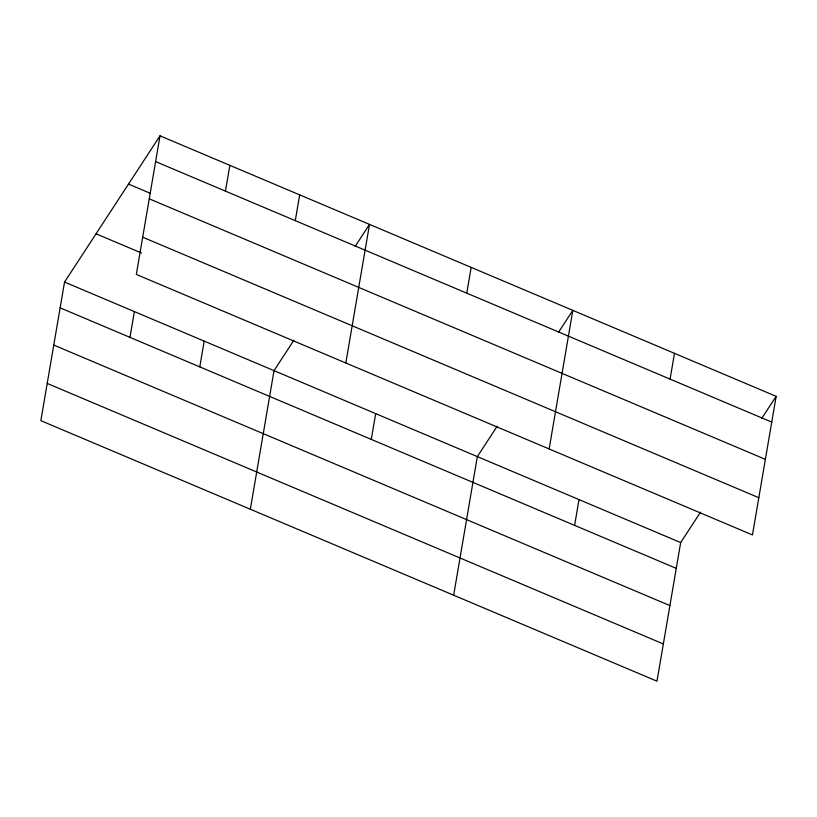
<?xml version="1.0" encoding="UTF-8"?>
<svg xmlns="http://www.w3.org/2000/svg" width="817" height="817" viewBox="0 0 817 817"><rect width="100%" height="100%" fill="white"/><g stroke="black" fill="none" stroke-linecap="round" stroke-linejoin="round"><path stroke-width="1.23" d="M160.02 135.816L136.327 274.42L752.457 534.931L776.15 396.337L160.02 135.816L64.543 282.069L40.85 420.663L656.98 681.184L680.673 542.58L700.537 512.157M129.964 337.36L134.366 311.594M225.441 191.117L229.853 165.34M199.787 366.884L204.199 341.118M295.274 220.641L299.676 194.875M250.339 509.236L274.022 370.642L293.885 340.219M345.816 362.993L369.509 224.399L355.119 246.428M371.286 439.403L375.687 413.627M466.762 293.15L471.164 267.384M453.66 595.205L477.342 456.611L497.216 426.188M549.136 448.962L572.829 310.368L558.44 332.396M574.606 525.372L579.008 499.595M670.083 379.129L674.485 353.353M761.771 418.365L776.15 396.337M155.618 161.592L771.748 422.113M128.514 184.08L150.624 193.435M149.256 198.827L765.376 459.338M142.689 237.185L758.819 497.706M96.049 233.805L141.433 252.994M64.543 282.069L680.673 542.58M60.131 307.835L676.262 568.356M53.769 345.07L669.899 605.591M47.212 383.428L663.343 643.949"/></g></svg>
